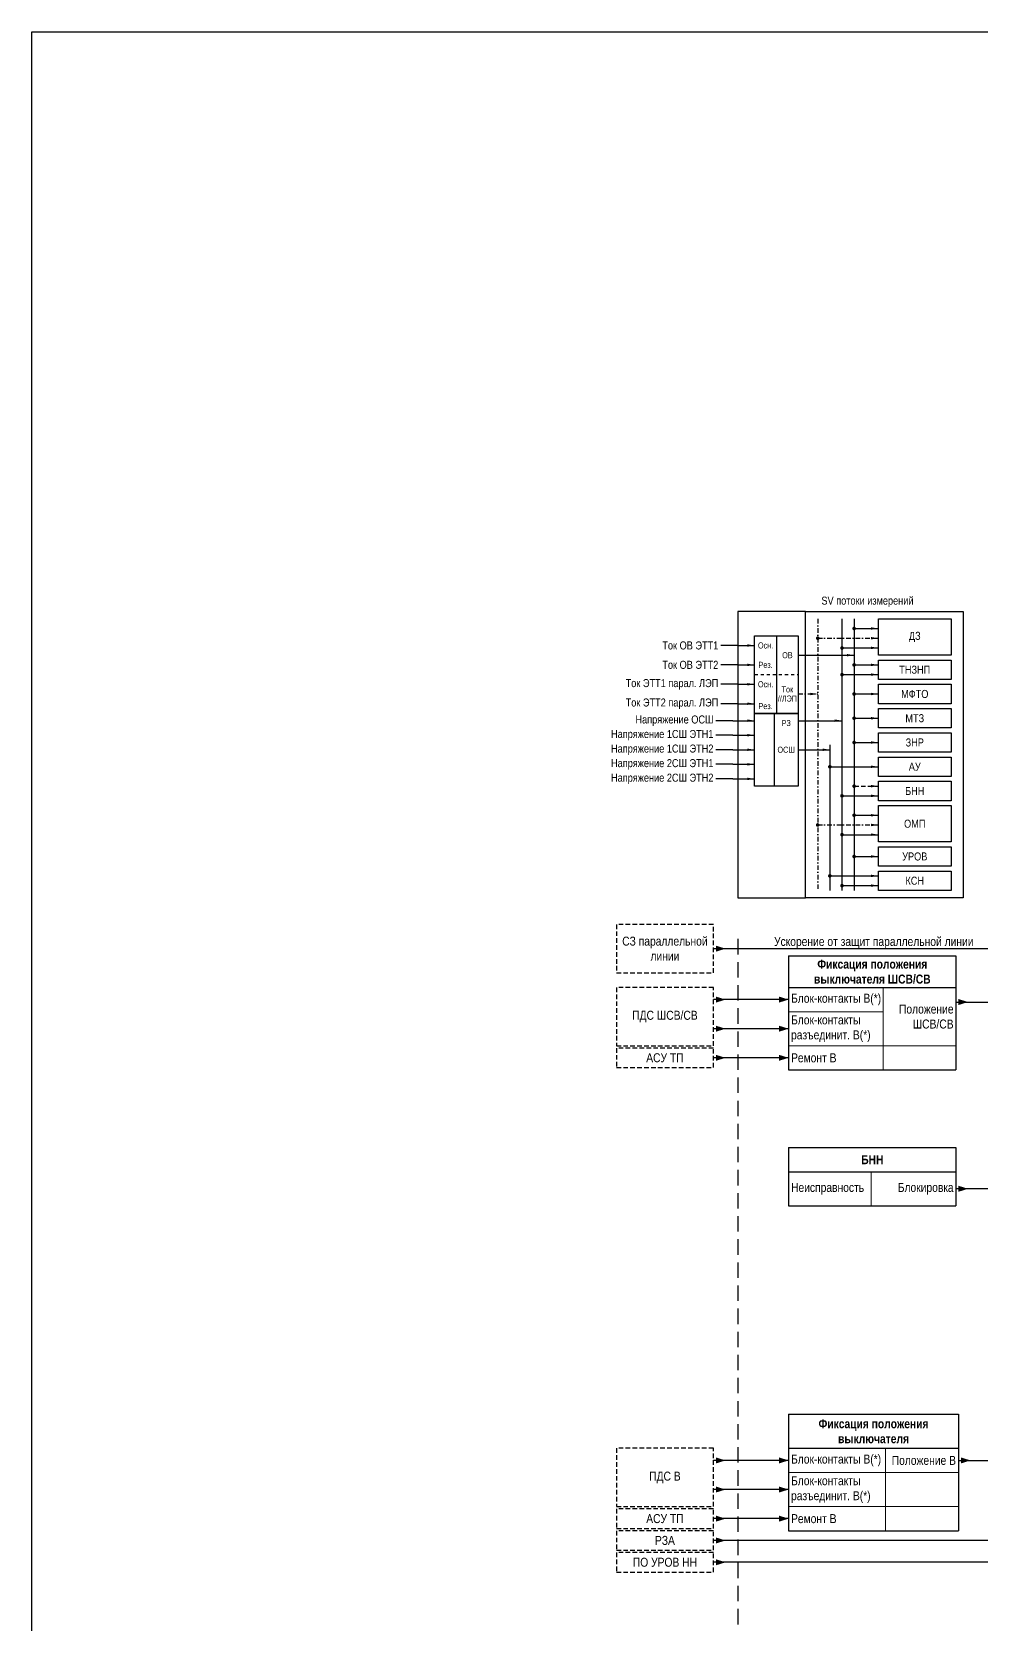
# Model space of a CAD drawing. Header units: millimetres. Extents: x 559 to 4268, y -3459 to 3336.
# Drawn here: x 559 to 950, y -2252 to -1595 of the extents above; entities that cross this region are included whole.
import ezdxf

# ---------------------------------------------------------------- set-up
doc = ezdxf.new("R2010")
doc.units = ezdxf.units.MM
for name, pattern in [('JIS_02_1.2', [2.5, 1.25, -1.25]), ('штриховая2', [9.525, 6.35, -3.175]), ('штрихпунктирная2', [12.7, 6.35, -3.175, 0, -3.175])]:
    doc.linetypes.add(name, pattern=pattern)
for name, color, linetype, lineweight in [('Основная', 7, 'Continuous', 30), ('Цепи внешние', 84, 'Continuous', 30), ('Цепи внутренние', 5, 'Continuous', 30), ('Цепи ТН', 200, 'Continuous', 30), ('Цепи ТТ', 23, 'Continuous', 30), ('Цепи ТТ  других присоединений', 23, 'штрихпунктирная2', 30)]:
    doc.layers.add(name, color=color, linetype=linetype, lineweight=lineweight)
doc.styles.add('Narrow', font='ARIALN.TTF')
doc.styles.add('Табл дан', font='ARIALN.TTF')
doc.styles.add('Табл загол', font='ARIALNB.TTF')

# ---------------------------------------------------------------- blocks, each defined once
blk = doc.blocks.new('Point')
at = {"layer": 'Основная', "color": 0, "const_width": 1.5}
blk.add_lwpolyline([(-0.75, 0, 1), (0.75, 0, 1)], format="xyb", close=True, dxfattribs=at)
blk = doc.blocks.new('*T133')
at = {"layer": 'Основная', "color": 0, "linetype": 'ByBlock', "lineweight": -2, "transparency": 16777216}
for p, q in [((0, 0), (69, 0)), ((0, 0), (0, -10)), ((69, 0), (69, -10))]:
    blk.add_line(p, q, dxfattribs=at)
at = {"layer": 'Основная', "color": 0, "linetype": 'ByBlock', "lineweight": 30, "transparency": 16777216}
for p, q in [((0, -10), (69, -10)), ((0, -10), (0, -24)), ((69, -10), (69, -24)), ((0, -24), (69, -24))]:
    blk.add_line(p, q, dxfattribs=at)
at = {"layer": 'Основная', "color": 0, "linetype": 'ByBlock', "lineweight": 18, "transparency": 16777216}
blk.add_line((34, -10), (34, -24), dxfattribs=at)
at = {"layer": 'Основная', "color": 0, "transparency": 16777216, "char_height": 3.7}
for s, insert, width, attachment_point, style in [('{\\C256;БНН}', (34.5, -5), 66, 5, 'Табл загол'), ('Неисправность', (1, -17), 32, 4, 'Табл дан'), ('Блокировка', (68, -17), 33, 6, 'Табл дан')]:
    blk.add_mtext(s, dxfattribs=dict(at, insert=insert, width=width, attachment_point=attachment_point, style=style))
blk = doc.blocks.new('*T134')
at = {"layer": 'Основная', "color": 0, "linetype": 'ByBlock', "lineweight": -2, "transparency": 16777216}
for p, q in [((0, 0), (69, 0)), ((0, 0), (0, -12.99)), ((69, 0), (69, -12.99))]:
    blk.add_line(p, q, dxfattribs=at)
at = {"layer": 'Основная', "color": 0, "linetype": 'ByBlock', "lineweight": 30, "transparency": 16777216}
for p, q in [((0, -12.99), (69, -12.99)), ((0, -12.99), (0, -47.01)), ((69, -12.99), (69, -47.01)), ((0, -47.01), (69, -47.01))]:
    blk.add_line(p, q, dxfattribs=at)
at = {"layer": 'Основная', "color": 0, "linetype": 'ByBlock', "lineweight": 18, "transparency": 16777216}
for p, q in [((39, -12.99), (39, -47.01)), ((0, -22.99), (39, -22.99)), ((0, -37.01), (69, -37.01))]:
    blk.add_line(p, q, dxfattribs=at)
at = {"layer": 'Основная', "color": 0, "transparency": 16777216, "char_height": 3.7}
for s, insert, width, attachment_point, style in [('Фиксация положения выключателя ШСВ/СВ', (34.5, -6.5), 66, 5, 'Табл загол'), ('Блок-контакты В(*)', (1, -17.99), 37, 4, 'Табл дан'), ('Блок-контакты разъединит. В(*)', (1, -30), 37, 4, 'Табл дан'), ('\\A1;Положение {\\A0;\\C256;ШСВ/СВ}', (68, -25), 28, 6, 'Табл дан'), ('Ремонт В', (1, -42.01), 37, 4, 'Табл дан')]:
    blk.add_mtext(s, dxfattribs=dict(at, insert=insert, width=width, attachment_point=attachment_point, style=style))
blk = doc.blocks.new('*T138')
at = {"layer": 'Основная', "color": 0, "linetype": 'ByBlock', "lineweight": -2, "transparency": 16777216}
for p, q in [((0, 0), (70, 0)), ((0, 0), (0, -14.03)), ((70, 0), (70, -14.03))]:
    blk.add_line(p, q, dxfattribs=at)
at = {"layer": 'Основная', "color": 0, "linetype": 'ByBlock', "lineweight": 30, "transparency": 16777216}
for p, q in [((0, -14.03), (70, -14.03)), ((0, -14.03), (0, -48.05)), ((70, -14.03), (70, -48.05)), ((0, -48.05), (70, -48.05))]:
    blk.add_line(p, q, dxfattribs=at)
at = {"layer": 'Основная', "color": 0, "linetype": 'ByBlock', "lineweight": 18, "transparency": 16777216}
for p, q in [((40, -14.03), (40, -48.05)), ((0, -24.03), (70, -24.03)), ((0, -38.05), (70, -38.05))]:
    blk.add_line(p, q, dxfattribs=at)
at = {"layer": 'Основная', "color": 0, "transparency": 16777216, "char_height": 3.7}
for s, insert, width, attachment_point, style in [('Фиксация положения выключателя', (35, -7.02), 67, 5, 'Табл загол'), ('Блок-контакты В(*)', (1, -19.03), 38, 4, 'Табл дан'), ('\\A1;Положение В', (69, -19.03), 28, 6, 'Табл дан'), ('Блок-контакты разъединит. В(*)', (1, -31.04), 38, 4, 'Табл дан'), ('Ремонт В', (1, -43.05), 38, 4, 'Табл дан')]:
    blk.add_mtext(s, dxfattribs=dict(at, insert=insert, width=width, attachment_point=attachment_point, style=style))

msp = doc.modelspace()

# ---------------------------------------------------------------- linework, layer by layer
at = {"layer": 'Основная', "color": 1}
msp.add_lwpolyline([(559, -1595), (1533, -1595), (1533, -2672), (559, -2672)], close=True, dxfattribs=at)
at = {"layer": 'Основная', "ltscale": 0.3}
msp.add_lwpolyline([(878, -1834), (850, -1834), (850, -1952), (878, -1952)], dxfattribs=at)
msp.add_lwpolyline([(878, -1834), (943, -1834), (943, -1952), (878, -1952)], close=True, dxfattribs=at)
at = {"layer": 'Основная'}
for points in [[(908, -1837), (938, -1837), (938, -1852), (908, -1852)], [(908, -1854), (938, -1854), (938, -1862), (908, -1862)], [(908, -1864), (938, -1864), (938, -1872), (908, -1872)], [(908, -1874), (938, -1874), (938, -1882), (908, -1882)], [(908, -1884), (938, -1884), (938, -1892), (908, -1892)], [(908, -1894), (938, -1894), (938, -1902), (908, -1902)], [(908, -1904), (938, -1904), (938, -1912), (908, -1912)], [(908, -1914), (938, -1914), (938, -1929), (908, -1929)], [(908, -1931), (938, -1931), (938, -1939), (908, -1939)], [(908, -1941), (938, -1941), (938, -1949), (908, -1949)]]:
    msp.add_lwpolyline(points, close=True, dxfattribs=at)
at = {"layer": 'Цепи внешние', "linetype": 'штриховая2', "ltscale": 0.3}
for points in [[(840, -1963), (800, -1963), (800, -1983), (840, -1983)], [(840, -1989), (800, -1989), (800, -2013), (840, -2013)], [(840, -2014), (800, -2014), (800, -2022), (840, -2022)], [(840, -2179), (800, -2179), (800, -2203), (840, -2203)], [(840, -2204), (800, -2204), (800, -2212), (840, -2212)], [(840, -2213), (800, -2213), (800, -2221), (840, -2221)], [(840, -2222), (800, -2222), (800, -2230), (840, -2230)]]:
    msp.add_lwpolyline(points, close=True, dxfattribs=at)
at = {"layer": 'Цепи внешние', "ltscale": 0.3}
for points in [[(845, -1973, 0, 2.5, 0), (841, -1973, 0, 0, 0)], [(845, -1994, 0, 2.5, 0), (841, -1994, 0, 0, 0)], [(871, -1994, 0, 2.5, 0), (867, -1994, 0, 0, 0)], [(845, -2006, 0, 2.5, 0), (841, -2006, 0, 0, 0)], [(871, -2006, 0, 2.5, 0), (867, -2006, 0, 0, 0)], [(845, -2018, 0, 2.5, 0), (841, -2018, 0, 0, 0)], [(871, -2018, 0, 2.5, 0), (867, -2018, 0, 0, 0)], [(845, -2184, 0, 2.5, 0), (841, -2184, 0, 0, 0)], [(871, -2184, 0, 2.5, 0), (867, -2184, 0, 0, 0)], [(845, -2196, 0, 2.5, 0), (841, -2196, 0, 0, 0)], [(871, -2196, 0, 2.5, 0), (867, -2196, 0, 0, 0)], [(845, -2208, 0, 2.5, 0), (841, -2208, 0, 0, 0)], [(871, -2208, 0, 2.5, 0), (867, -2208, 0, 0, 0)], [(845, -2217, 0, 2.5, 0), (841, -2217, 0, 0, 0)], [(845, -2226, 0, 2.5, 0), (841, -2226, 0, 0, 0)]]:
    msp.add_lwpolyline(points, format="xyseb", dxfattribs=at)
at = {"layer": 'Цепи внешние'}
for points in [[(840, -1973), (1000, -1973)], [(871, -1994), (840, -1994)], [(871, -2006), (840, -2006)], [(871, -2018), (840, -2018)], [(871, -2184), (840, -2184)], [(871, -2196), (840, -2196)], [(871, -2208), (840, -2208)], [(1140, -2217), (840, -2217)], [(1140, -2226), (840, -2226)]]:
    msp.add_lwpolyline(points, dxfattribs=at)
at = {"layer": 'Цепи внутренние', "linetype": 'штриховая2'}
msp.add_lwpolyline([(850, -1969), (850, -2285)], dxfattribs=at)
at = {"layer": 'Цепи внутренние', "ltscale": 0.3}
for points in [[(945, -1995, 0, 2.5, 0), (941, -1995, 0, 0, 0)], [(945, -2072, 0, 2.5, 0), (941, -2072, 0, 0, 0)], [(946, -2184, 0, 2.5, 0), (942, -2184, 0, 0, 0)]]:
    msp.add_lwpolyline(points, format="xyseb", dxfattribs=at)
at = {"layer": 'Цепи внутренние'}
for points in [[(940, -1995), (1000, -1995)], [(941, -2184), (1105, -2184)]]:
    msp.add_lwpolyline(points, dxfattribs=at)
at = {"layer": 'Цепи внутренние', "ltscale": 0.3}
msp.add_lwpolyline([(955, -2072), (940, -2072)], dxfattribs=at)
at = {"layer": 'Цепи ТН', "ltscale": 0.3}
for points in [[(893, -1837), (893, -1949)], [(893, -1849), (908, -1849)], [(893, -1860), (908, -1860)], [(848, -1879), (841, -1879)], [(848, -1879), (857, -1879)], [(875, -1879), (893, -1879)], [(848, -1885), (841, -1885)], [(848, -1885), (857, -1885)], [(888, -1889), (888, -1949)], [(848, -1891), (841, -1891)], [(848, -1897), (841, -1897)], [(848, -1891), (857, -1891)], [(848, -1897), (857, -1897)], [(875, -1891), (888, -1891)], [(848, -1903), (841, -1903)], [(848, -1903), (857, -1903)], [(888, -1898), (908, -1898)], [(893, -1910), (908, -1910)], [(893, -1926), (908, -1926)], [(888, -1943), (908, -1943)], [(893, -1947), (908, -1947)]]:
    msp.add_lwpolyline(points, dxfattribs=at)
at = {"layer": 'Цепи ТН'}
for points in [[(908, -1849, 0, 1, 0), (905, -1849, 0, 0, 0)], [(908, -1860, 0, 1, 0), (905, -1860, 0, 0, 0)], [(857, -1879, 0, 1, 0), (854, -1879, 0, 0, 0)], [(893, -1879, 0, 1, 0), (890, -1879, 0, 0, 0)], [(857, -1885, 0, 1, 0), (854, -1885, 0, 0, 0)], [(857, -1891, 0, 1, 0), (854, -1891, 0, 0, 0)], [(888, -1891, 0, 1, 0), (885, -1891, 0, 0, 0)], [(857, -1897, 0, 1, 0), (854, -1897, 0, 0, 0)], [(857, -1903, 0, 1, 0), (854, -1903, 0, 0, 0)], [(908, -1898, 0, 1, 0), (905, -1898, 0, 0, 0)], [(908, -1910, 0, 1, 0), (905, -1910, 0, 0, 0)], [(908, -1926, 0, 1, 0), (905, -1926, 0, 0, 0)], [(908, -1943, 0, 1, 0), (905, -1943, 0, 0, 0)], [(908, -1947, 0, 1, 0), (905, -1947, 0, 0, 0)]]:
    msp.add_lwpolyline(points, format="xyseb", dxfattribs=at)
at = {"layer": 'Цепи ТН', "ltscale": 0.3}
msp.add_lwpolyline([(857, -1876), (875, -1876), (875, -1906), (857, -1906)], close=True, dxfattribs=at)
at = {"layer": 'Цепи ТН'}
msp.add_lwpolyline([(865, -1876), (865, -1906)], dxfattribs=at)
at = {"layer": 'Цепи ТТ', "ltscale": 0.3}
for points in [[(898, -1837), (898, -1949)], [(857, -1860), (857, -1844), (875, -1844), (875, -1860)], [(898, -1841), (908, -1841)], [(850, -1848), (843, -1848)], [(850, -1848), (843, -1848)], [(850, -1848), (857, -1848)], [(850, -1856), (843, -1856)], [(850, -1856), (857, -1856)], [(875, -1852), (898, -1852)], [(898, -1856), (908, -1856)], [(850, -1864), (843, -1864)], [(850, -1864), (843, -1864)], [(850, -1864), (857, -1864)], [(875, -1860), (875, -1876), (857, -1876), (857, -1860)], [(898, -1868), (908, -1868)], [(850, -1872), (843, -1872)], [(850, -1872), (857, -1872)], [(898, -1878), (908, -1878)], [(898, -1888), (908, -1888)], [(898, -1918), (908, -1918)], [(898, -1935), (908, -1935)]]:
    msp.add_lwpolyline(points, dxfattribs=at)
at = {"layer": 'Цепи ТТ'}
for points in [[(866, -1844), (866, -1860)], [(866, -1860), (866, -1876)]]:
    msp.add_lwpolyline(points, dxfattribs=at)
for points in [[(908, -1841, 0, 1, 0), (905, -1841, 0, 0, 0)], [(908, -1856, 0, 1, 0), (905, -1856, 0, 0, 0)], [(908, -1868, 0, 1, 0), (905, -1868, 0, 0, 0)], [(908, -1878, 0, 1, 0), (905, -1878, 0, 0, 0)], [(908, -1888, 0, 1, 0), (905, -1888, 0, 0, 0)], [(908, -1906, 0, 1, 0), (905, -1906, 0, 0, 0)], [(908, -1918, 0, 1, 0), (905, -1918, 0, 0, 0)], [(908, -1935, 0, 1, 0), (905, -1935, 0, 0, 0)]]:
    msp.add_lwpolyline(points, format="xyseb", dxfattribs=at)
at = {"layer": 'Цепи ТТ', "linetype": 'JIS_02_1.2'}
msp.add_lwpolyline([(857, -1860), (875, -1860)], dxfattribs=at)
at = {"layer": 'Цепи ТТ', "linetype": 'штриховая2', "ltscale": 0.3}
msp.add_lwpolyline([(898, -1906), (908, -1906)], dxfattribs=at)
at = {"layer": 'Цепи ТТ  других присоединений', "ltscale": 0.3}
for points in [[(883, -1837), (883, -1949)], [(883, -1845), (908, -1845)], [(875, -1868), (883, -1868)], [(883, -1922), (908, -1922)]]:
    msp.add_lwpolyline(points, dxfattribs=at)
at = {"layer": 'Цепи ТТ  других присоединений'}
for points in [[(908, -1845, 0, 1, 0), (905, -1845, 0, 0, 0)], [(857, -1848, 0, 1, 0), (854, -1848, 0, 0, 0)], [(857, -1856, 0, 1, 0), (854, -1856, 0, 0, 0)], [(898, -1852, 0, 1, 0), (895, -1852, 0, 0, 0)], [(857, -1864, 0, 1, 0), (854, -1864, 0, 0, 0)], [(883, -1868, 0, 1, 0), (880, -1868, 0, 0, 0)], [(857, -1872, 0, 1, 0), (854, -1872, 0, 0, 0)], [(908, -1922, 0, 1, 0), (905, -1922, 0, 0, 0)]]:
    msp.add_lwpolyline(points, format="xyseb", dxfattribs=at)

# ---------------------------------------------------------------- block references
for name, p in [('*T134', (871, -1976.01)), ('*T133', (871, -2055)), ('*T138', (871, -2164.97))]:
    msp.add_blockref(name, p)
at = {"layer": 'Цепи ТН', "xscale": 0.5, "yscale": 0.5, "zscale": 0.5}
for p in [(893, -1849), (893, -1860), (888, -1898), (893, -1910), (893, -1926), (888, -1943), (893, -1947)]:
    msp.add_blockref('Point', p, dxfattribs=at)
at = {"layer": 'Цепи ТТ', "xscale": 0.5, "yscale": 0.5, "zscale": 0.5}
for p in [(883, -1845), (898, -1841), (898, -1856), (898, -1868), (898, -1878), (898, -1888), (898, -1906), (883, -1922), (898, -1918), (898, -1935)]:
    msp.add_blockref('Point', p, dxfattribs=at)

# ---------------------------------------------------------------- texts
at = {"layer": 'Основная', "style": 'Narrow'}
for s, insert, char_height, width, attachment_point in [('SV потоки измерений', (903.5, -1830), 3.3, 103, 5), ('ДЗ', (923, -1844.5), 3.3, 30, 5), ('Ток ОВ ЭТТ1', (842, -1848), 3.3, 71.4983, 6), ('Ток ОВ ЭТТ2', (842, -1856), 3.3, 71.4983, 6), ('ТНЗНП', (923, -1858), 3.3, 30, 5), ('Ток ЭТТ1 парал. ЛЭП', (842, -1864), 3.3, 71.4983, 6), ('Ток ЭТТ2 парал. ЛЭП', (842, -1872), 3.3, 71.4983, 6), ('МФТО', (923, -1868), 3.3, 30, 5), ('Напряжение ОСШ', (840, -1879), 3.3, 71.4983, 6), ('МТЗ', (923, -1878), 3.3, 30, 5), ('Напряжение 1СШ ЭТН1', (840, -1885), 3.3, 71.4983, 6), ('Напряжение 1СШ ЭТН2', (840, -1891), 3.3, 71.4983, 6), ('ЗНР', (923, -1888), 3.3, 30, 5), ('Напряжение 2СШ ЭТН1', (840, -1897), 3.3, 71.4983, 6), ('АУ', (923, -1898), 3.3, 30, 5), ('Напряжение 2СШ ЭТН2', (840, -1903), 3.3, 71.4983, 6), ('БНН', (923, -1908), 3.3, 30, 5), ('ОМП', (923, -1921.5), 3.3, 30, 5), ('УРОВ', (923, -1935), 3.3, 30, 5), ('КСН', (923, -1945), 3.3, 30, 5), ('СЗ параллельной линии', (820, -1973), 3.7, 40, 5), ('Ускорение от защит параллельной линии', (865, -1973), 3.7, 85, 7), ('ПДС ШСВ/СВ', (820, -2001), 3.7, 40, 5), ('АСУ ТП', (820, -2018), 3.7, 40, 5), ('ПДС В', (820, -2191), 3.7, 40, 5), ('АСУ ТП', (820, -2208), 3.7, 40, 5), ('РЗА', (820, -2217), 3.7, 40, 5), ('ПО УРОВ НН', (820, -2226), 3.7, 40, 5)]:
    msp.add_mtext(s, dxfattribs=dict(at, insert=insert, char_height=char_height, width=width, attachment_point=attachment_point))
at = {"layer": 'Основная', "char_height": 2.5, "attachment_point": 5, "line_spacing_factor": 0.909091, "style": 'Narrow'}
for s, insert, width in [('Осн.', (861.5, -1848), 9), ('ОВ', (870.5, -1852), 9), ('Рез.', (861.5, -1856), 9), ('Осн.', (861.5, -1864), 9), ('Ток //ЛЭП', (870.5, -1868), 9), ('Рез.', (861.5, -1873), 9), ('РЗ', (870, -1880), 10), ('ОСШ', (870, -1891), 10)]:
    msp.add_mtext(s, dxfattribs=dict(at, insert=insert, width=width))

doc.saveas('drawing.dxf')
